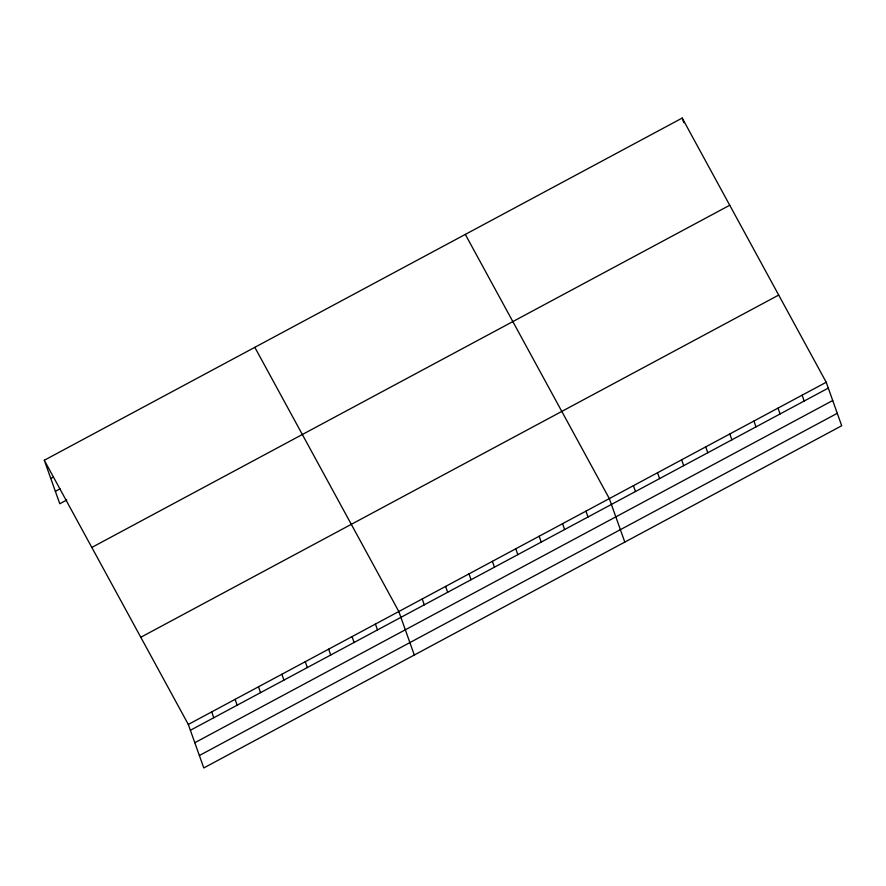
<?xml version="1.0" encoding="UTF-8"?>
<svg xmlns="http://www.w3.org/2000/svg" width="886" height="886" viewBox="0 0 886 886"><rect width="100%" height="100%" fill="white"/><g stroke="black" fill="none" stroke-linecap="round" stroke-linejoin="round"><path stroke-width="1.33" d="M44.3 460.255L682.209 118.059L826.217 382.254L841.7 425.745L203.791 767.94L188.308 724.449L44.3 460.255L59.783 503.746L66.804 499.981M50.801 478.518L53.138 477.255M55.364 491.32L60.038 488.806M91.823 547.437L729.732 205.242M140.785 637.267L778.694 295.071M188.308 724.449L826.217 382.254M190.39 730.285L828.288 388.101M194.809 742.712L832.718 400.527M199.372 755.514L837.27 413.319M465.316 234.402L609.324 498.608L624.807 542.099M254.814 347.323L398.822 611.528L414.305 655.02M802.118 395.189L804.189 401.026M682.209 118.059L683.87 122.722M778.019 408.114L780.09 413.95M753.92 421.038L756.002 426.875M729.82 433.963L731.902 439.81M705.721 446.898L707.803 452.735M681.622 459.823L683.704 465.659M657.523 472.747L659.605 478.584M633.424 485.672L635.506 491.52M585.934 511.156L588.016 516.992M562.544 523.704L564.626 529.54M539.153 536.251L541.235 542.088M515.763 548.788L517.845 554.636M492.372 561.336L494.454 567.173M468.982 573.884L471.064 579.721M445.592 586.432L447.674 592.269M422.212 598.98L424.283 604.817M375.431 624.076L377.502 629.913M352.041 636.624L354.112 642.461M328.651 649.172L330.722 655.009M305.26 661.72L307.331 667.557M281.87 674.268L283.952 680.105M258.479 686.816L260.562 692.653M235.089 699.353L237.171 705.201M211.699 711.901L213.781 717.749"/></g></svg>
